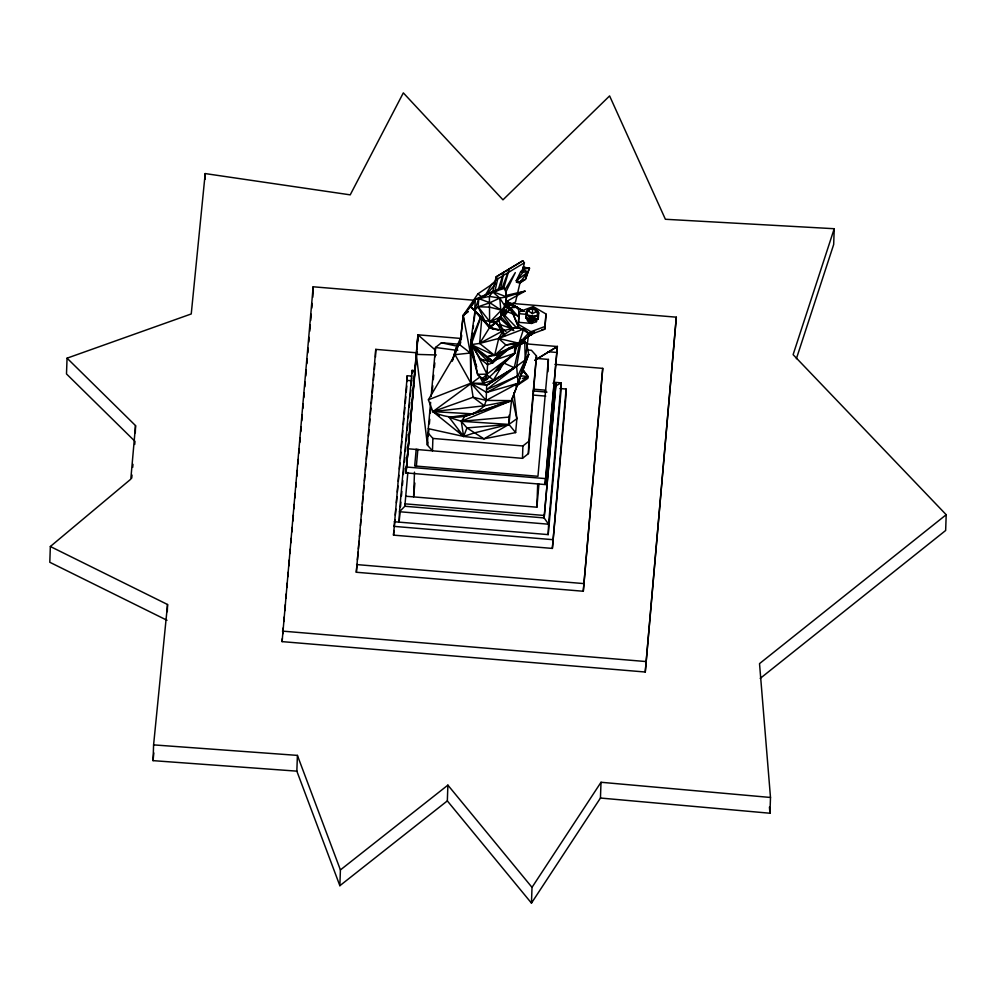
<?xml version="1.0" encoding="UTF-8"?>
<svg xmlns="http://www.w3.org/2000/svg" width="996" height="996" viewBox="0 0 996 996"><rect width="100%" height="100%" fill="white"/><g stroke="black" fill="none" stroke-linecap="round" stroke-linejoin="round"><path stroke-width="1.49" d="M461.658 336.685L454.998 354.663L428.392 399.794L432.899 411.622C449.246 420.212 470.896 419.241 484.392 405.77L486.16 400.417L486.695 385.315L493.369 380.136L516.6 366.291L525.228 359.917L528.677 354.452L526.535 342.624M526.336 343.869L557.349 346.533L545.298 484.566L405.995 472.901L417.922 334.868L417.087 348.513M473.598 356.805L470.847 349.708L477.632 374.409L481.94 379.227L484.044 380.074L486.683 379.576L514.559 353.418L514.733 345.811M509.155 415.232L508.919 424.421L515.642 432.588L483.969 438.838L463.638 436.435L428.28 428.654M409.829 429.899L405.995 472.901L406.206 467L545.571 478.603L545.298 484.566L545.497 478.665M796.389 358.697L833.677 244.481L834.225 228.719L665.39 219.269L609.602 95.915L502.968 199.835L403.33 92.877L350.219 194.855L205.201 173.578L191.244 313.952L67.056 358.174L135.543 425.616L130.8 479.163L50.348 546.505L49.8 562.267L167.004 620.271M67.056 358.174L66.495 373.936L134.995 441.377L134.721 444.44M135.294 432.774L135.543 425.616M339.86 885.705L340.408 869.931L447.889 785.134L447.329 800.896L339.86 885.705L296.845 771.153L153.048 760.645L153.596 744.884L167.552 604.51L50.348 546.505M167.303 611.669L167.552 604.51M205.002 179.317L205.201 173.578M510.973 303.332L676.321 317.176L645.259 672.014L282.092 641.623L313.155 286.786L473.884 300.232M312.794 297.281L313.155 286.786M296.845 771.153L297.406 755.391L153.596 744.884M554.872 364.362L602.742 368.371L583.283 591.25L356.307 572.252L375.766 349.372L417.461 352.858M375.492 357.054L375.766 349.372M559.939 388.527L566.114 389.038L565.803 397.802L552.369 548.423L393.507 535.138L407.252 375.741L411.871 376.127M407.04 381.593L407.252 375.741M411.311 385.402L411.834 377.82M411.983 373.351L412.095 370.375L415.158 370.637M414.485 472.154L413.614 496.892L414.846 483.048M427.906 432.812L427.471 445.187L432.463 450.815L432.899 438.439L427.906 432.812L430.621 402.334M435.19 356.755L435.513 347.467L441.427 342.761L458.222 344.155M518.094 326.987L519.302 311.736L533.196 306.556L545.957 313.952L545.87 316.628L544.75 329.203L530.868 334.395L518.094 326.987L519.302 311.736M407.762 448.748L522.477 458.347L522.9 445.971L528.839 441.265L536.446 355.921L531.453 350.293L526.872 349.907M527.394 319.318L531.752 321.845L538.238 318.832L538.761 312.943L537.579 311.101L532.798 307.839L527.544 310.266L526.262 311.897L525.739 317.799L527.394 319.318L527.332 320.899L531.69 323.426L536.433 321.658L536.695 318.795M530.868 334.395L530.955 331.718L518.194 324.31M522.489 458.347L528.403 453.628L528.839 441.265M536.433 321.658L536.495 320.077M536.446 355.921L528.403 453.628M405.596 496.22L536.869 507.201L537.691 484.019M545.957 313.952L544.75 329.203L541.737 329.664M547.937 371.782L548.373 359.419L536.047 358.386M552.905 383.149L555.992 383.41L544.127 517.92L548.572 524.207L548.198 534.615L394.229 521.73M531.466 903.123L532.013 887.361L601.011 782.271L770.493 797.472L769.945 813.234L600.451 798.033L531.466 903.123L447.329 800.896M399.944 512.915L399.122 522.141L399.483 511.732L404.837 506.254L544.127 517.92L555.992 383.41M557.287 346.471L557.075 352.484L547.788 351.713M552.369 548.423L566.114 389.038M583.283 591.25L602.742 368.371M600.451 798.033L601.011 782.271M645.259 672.014L676.321 317.176M834.225 228.719L793.115 354.651L946.2 514.72L945.652 530.482L760.185 678.425M405.995 472.901L418.046 334.868L435.264 350.057M418.046 334.868L417.772 340.831L417.984 334.805L461.385 338.503M526.423 358.435L528.677 354.452L511.508 400.616L508.919 424.421L483.969 438.838L466.962 427.919L461.26 421.296L449.159 417.336L463.638 436.435L473.847 433.036L508.919 424.421L516.874 418.706L513.911 392.561M532.773 308.312L532.287 313.665L537.579 311.101L537.155 315.832L538.238 318.832L531.715 321.086L525.739 317.799L527.121 314.997L527.544 310.266L532.736 308.075L537.579 311.101L532.773 308.312L527.544 310.266L532.287 313.665M487.629 363.839L486.683 379.576L481.94 379.227L481.827 378.069L477.632 374.409L470.834 341.167L474.843 311.997M487.131 371.135C486.807 374.172 485.488 383.286 481.827 378.069M504.686 309.806L504.225 315.558L501.038 314.387M504.91 307.017L505.121 304.34M481.84 317.575L479.649 343.421L494.601 355.398L525.415 342.288L523.647 340.445M493.954 329.24L489.671 327.46L470.984 306.731L484.654 320.538L495.697 322.293C504.424 313.914 509.018 300.095 504.673 288.404L500.739 287.956L478.815 298.638L475.378 299.174L470.984 306.731L489.671 327.46L493.68 329.427M480.52 317.226L470.834 341.167L471.22 344.604L479.649 343.421L489.671 327.46L489.397 296.397L492.634 291.878L496.581 291.019L492.759 291.616L478.815 298.638L478.105 306.793L484.654 320.538L489.671 327.46L498.212 330.249M131.746 478.092L132.02 475.042M132.692 467.385L132.966 464.323M282.092 641.623L282.366 638.536M282.777 633.892L283.325 627.717M283.872 621.541L284.296 616.91M284.844 610.735L285.391 604.56M285.939 598.384L286.35 593.753M286.91 587.578L287.321 582.946M287.869 576.771L288.28 572.127M288.84 565.952L289.388 559.777M289.936 553.602L290.346 548.97M290.894 542.795L291.318 538.164M291.865 531.989L292.276 527.357M292.824 521.182L293.372 515.007M293.932 508.819L294.343 504.188M294.891 498.012L295.302 493.381M295.862 487.206L296.273 482.574M296.82 476.399L297.368 470.224M297.916 464.049L298.339 459.417M298.887 453.242L299.298 448.598M299.846 442.423L300.257 437.792M300.817 431.617L301.228 426.985M301.776 420.81L302.323 414.635M302.871 408.46L303.294 403.828M303.842 397.653L304.253 393.022M304.801 386.834L305.212 382.203M305.772 376.027L306.32 369.852M306.868 363.677L307.278 359.046M307.839 352.87L308.25 348.239M308.797 342.064L309.208 337.432M309.756 331.257L310.316 325.07M310.727 320.438L311.275 314.263M311.823 308.088L312.234 303.456M356.307 572.252L357.004 564.508M357.415 559.864L358.099 552.12M358.386 549.033L359.07 541.289M359.481 536.645L360.042 530.445M360.452 525.801L361 519.613M361.424 514.969L362.108 507.225M362.382 504.125L363.079 496.394M363.353 493.294L364.038 485.55M364.449 480.906L365.009 474.719M365.42 470.075L365.968 463.875M366.391 459.231L367.076 451.487M367.35 448.399L368.047 440.655M368.458 436.011L369.006 429.811M369.429 425.168L369.977 418.98M370.388 414.336L370.948 408.136M371.359 403.492L372.043 395.748M372.317 392.661L373.014 384.917M373.425 380.273L373.986 374.085M374.396 369.429L374.944 363.241M393.507 535.138L393.93 530.519M394.341 525.913L394.889 519.763M395.3 515.156L395.848 509.006M396.396 502.856L396.943 496.705M397.354 492.099L397.902 485.948M398.313 481.342L398.861 475.192M399.408 469.041L399.956 462.891M400.367 458.285L400.915 452.134M401.326 447.528L401.874 441.377M402.284 436.771L402.832 430.621M403.38 424.47L403.928 418.32M404.339 413.714L404.886 407.563M405.297 402.957L405.845 396.806M406.256 392.2L406.804 386.05M400.492 506.777L400.902 502.158M401.45 496.02L401.861 491.414M402.409 485.264L402.82 480.657M403.368 474.507L403.915 468.369M404.463 462.219L404.874 457.612M405.422 451.462L405.833 446.855M406.38 440.705L406.928 434.567M407.339 429.948L407.887 423.81M408.435 417.66L408.846 413.054M409.393 406.903L409.804 402.297M410.352 396.147L410.9 390.009M410.103 426.836L410.788 419.154M411.062 416.079L413.801 385.365M414.075 382.29L416.814 351.576M407.85 472.478L404.837 506.254L404.924 503.827L544.214 515.48M416.204 449.059L414.697 465.966L537.952 476.287L548.373 359.419M416.365 466.14L417.872 449.221M431.144 396.483L435.513 347.48L455.334 350.131M427.745 442.124L427.471 445.175L416.303 354.377L436.373 354.974M428.292 436.036L428.828 429.936M429.376 423.848L429.786 419.266M430.322 413.178L430.733 408.609M432.364 390.32L432.774 385.751M433.322 379.65L433.721 375.081M434.405 367.462L434.816 362.893M507.587 306.357L507.487 307.403L508.782 305.56L505.968 303.108L508.782 305.56L505.171 304.091L504.25 306.78M515.642 432.588L516.874 418.706L512.205 398.014M536.869 507.201L538.936 484.143M545.571 478.603L557.349 346.533L534.964 360.228M548.198 534.615L560.81 393.271L561.171 382.862L555.021 382.34M153.048 760.645L153.82 752.926M532.088 315.981L527.121 314.997L531.926 318.284L538.238 318.832L531.777 320.002L525.739 317.799L531.926 318.284L537.155 315.832L532.088 315.981L531.69 323.426L518.368 322.306M505.943 295.675L506.142 293.696M471.058 346.932L471.581 342.363M472.291 336.275L472.652 333.224M473.175 328.655L473.536 325.605M474.059 321.036L475.117 311.897M528.565 334.581L525.228 359.917L518.107 383.236L511.508 400.616L461.26 421.296L463.638 436.435L432.899 411.622L480.122 376.886L483.072 383.323L486.695 385.315L516.6 366.291L520.696 343.433M504.051 309.569L501.785 313.18L505.047 306.332L506.578 296.908L525.041 291.143L506.167 301.676M501.262 364.387L514.559 353.418L515.804 345.849M492.522 292.662L496.12 276.863L522.8 260.778L524.419 262.782L522.987 269.082L523.547 271.647L516.389 280.536L516.513 282.179L519.788 283.15L525.477 279.303L529.474 268.185L523.884 267.326M494.775 291.84L497.726 278.868L524.419 262.782M522.726 267.264L529.474 268.185L527.83 272.182L520.211 281.993L515.505 302L511.035 304.689M428.392 399.794L470.896 383.174L486.695 385.315L514.222 367.736L519.576 344.205M518.928 326.85L503.105 330.709L498.722 338.466L494.601 355.398L487.38 356.717L471.22 344.604L480.732 317.313M506.317 310.242L505.52 313.155L503.677 315.172M460.75 342.163L459.94 344.927L470.349 353.02L470.896 383.174L473.125 397.255L484.392 405.77L511.508 400.616L486.16 400.417L473.125 397.255L432.899 411.622L473.125 413.888L511.508 400.616L465.12 416.216L461.26 421.296L508.919 424.421L466.962 427.919L463.638 436.435L458.011 431.131M503.665 288.292L509.479 268.584L502.059 288.105M452.259 360.639L456.342 347.666L461.733 335.279M497.9 290.732L503.789 272.257L500.739 287.956M452.346 361.025L456.342 347.666L457.749 350.38M509.877 357.464L514.559 353.418L517.322 344.902M506.503 310.279L505.52 313.155L503.229 315.222M503.49 310.142L517.148 315.682L505.047 306.332L499.755 298.078L489.87 302.747L478.105 306.793L474.619 310.316L475.378 299.174L492.759 291.616L506.578 296.908L499.755 298.078L489.397 296.397L478.815 298.638L474.619 310.316L489.671 327.46L501.611 330.348M528.677 354.452L518.107 383.236L486.16 400.417L470.896 383.174L454.998 354.663L470.349 353.02L470.834 341.167L470.896 383.174L486.646 392.449L518.107 383.236L516.6 366.291L486.658 389.635L517.995 375.778L525.228 359.917L524.655 338.74M501.249 318.21L498.286 320.861L499.942 316.977M505.607 292.587L515.293 272.618L504.972 289.761M522.987 269.082L527.83 272.182L525.477 279.303L520.211 281.993L516.389 280.536L520.584 271.908L522.987 269.082L529.474 268.185M509.84 348.04L492.908 362.756L487.642 364.698L480.645 359.183L471.22 344.604L494.601 355.398L505.881 344.99L518.941 343.259L520.622 342.188L521.904 339.586M470.896 383.174L483.072 383.323L485.164 379.165M484.99 295.812L491.725 284.333L496.992 279.428M519.788 283.15L521.095 280.922M483.072 383.323L493.369 380.136L503.789 362.992L514.222 367.736M503.266 314.375L505.619 310.528M503.827 313.503L505.993 309.968M526.262 358.149L527.868 355.684M495.174 282.204L477.931 293.832L463.202 315.408L459.94 344.927L463.202 315.408L473.673 303.083M501.797 331.419L479.649 343.421L498.722 338.466L523.585 329.054L528.141 333.685L531.142 335.03L532.76 332.789M487.281 293.795L495.796 283.499M522.091 328.805L514.621 327.535L498.722 338.466L518.941 343.259L523.585 329.054L531.142 335.03L533.881 331.768M528.141 333.685L518.941 343.259L534.541 331.917L520.622 342.188L494.601 355.398L500.639 352.31L492.808 361.262L487.517 358.124L471.22 344.604L475.304 349.061M481.94 379.227L486.92 374.123L514.559 353.418L496.207 359.544M498.286 320.861L500.913 318.21L498.672 320.065M495.273 322.38L489.671 327.46L497.054 321.808M496.992 368.582L501.673 364.536M504.013 362.507L506.354 360.49M505.047 306.332L490.02 321.932L478.105 306.793L489.484 307.104L500.789 309.955L500.839 316.716L513.824 330.672M467.709 311.624L463.202 315.408L463.713 319.741M529.635 332.577L531.142 335.03L534.615 332.116M496.419 321.907L489.671 327.46L495.423 322.953L506.005 331.593M509.442 347.878L492.808 361.262L487.38 356.717L491.8 355.248M946.2 514.72L759.525 663.622L770.493 797.472M515.816 386.037L527.98 376.488L522.053 368.346L524.979 373.338M498.984 320.177L501.349 318.322M468.207 311.76L463.202 315.408L470.349 353.02L469.689 350.131M516.389 280.536L527.83 272.182L520.584 271.908M490.331 293.297L492.759 291.616M510.848 355.958L514.559 353.418M517.024 385.539L527.917 378.318L527.98 376.488L522.863 370.91M489.945 359.207L487.418 360.851L480.645 359.183L483.396 360.477M522.8 260.778L496.12 276.863L497.726 278.868M534.976 360.228L557.349 346.533M555.905 385.838L561.171 382.862L548.572 524.207L399.483 511.732L412.095 370.375L414.348 372.28M486.646 392.449L517.995 375.778M500.839 316.716L490.02 321.932L494.153 321.397M495.087 371.247L500.291 368.744L495.983 369.852M502.021 351.762L525.415 342.288L520.622 342.188M526.262 311.897L528.864 310.926M530.955 331.718L544.849 326.539M522.327 378.492L527.98 376.488L520.485 375.816M537.155 315.832L531.926 317.55L527.121 314.997M504.673 288.404L492.634 291.878L499.755 298.078L500.789 309.955L489.87 302.747L478.815 298.638M506.242 295.414L525.041 291.143M516.202 343.022L505.881 344.99L498.722 338.466M449.159 417.336L473.125 413.888M432.899 411.622L484.392 405.77M461.26 421.296L509.267 417.063M516.513 282.179L520.211 281.993M477.632 374.409L486.92 374.123L474.183 348.027M519.128 313.715L526.535 314.338M533.433 389.175L545.758 390.208M406.841 380.385L411.722 380.783M533.146 390.955L546.978 392.113M533.42 395.088L545.758 396.122M432.899 438.439L522.912 445.984M393.818 526.361L552.68 539.658M356.58 564.57L583.556 583.569M282.453 631.115L645.62 661.518M441.427 342.761L457.874 346.371M520.771 310.428L523.759 311.275L506.603 301.166M505.619 303.743L517.298 307.278L519.613 312.732M499.818 324.484L511.546 328.555M492.908 362.756L487.418 360.851L471.22 344.604L473.287 346.82M505.719 303.195L517.298 307.278L510.475 307.714L507.898 306.394M516.949 307.839L523.759 311.275L506.503 301.24M507.96 302.909L510.599 304.303M513.226 305.697L523.759 311.275M505.794 303.319L507.661 304.328M535.163 310.864L538.761 312.943M436.709 413.975L439.261 415.544M505.831 303.506L508.782 305.56M477.931 293.832L482.375 297.455M488.277 375.853L493.369 380.136M499.544 318.11L512.567 329.875M517.26 328.406L504.897 315.533L510.475 307.714L519.327 317.936M447.889 785.134L532.013 887.361M501.947 313.952L513.226 329.278M496.108 321.845L504.076 336.038M529.922 332.552L531.142 335.03M517.609 324.845L510.475 307.714L518.605 327.398M498.324 319.43L504.81 335.752M297.406 755.391L340.408 869.931M470.847 349.708L476.711 366.877M487.38 356.717L487.642 364.698M769.435 807.084L769.945 813.234M508.682 306.693L507.188 307.976L505.171 304.091L508.682 306.693"/></g></svg>
